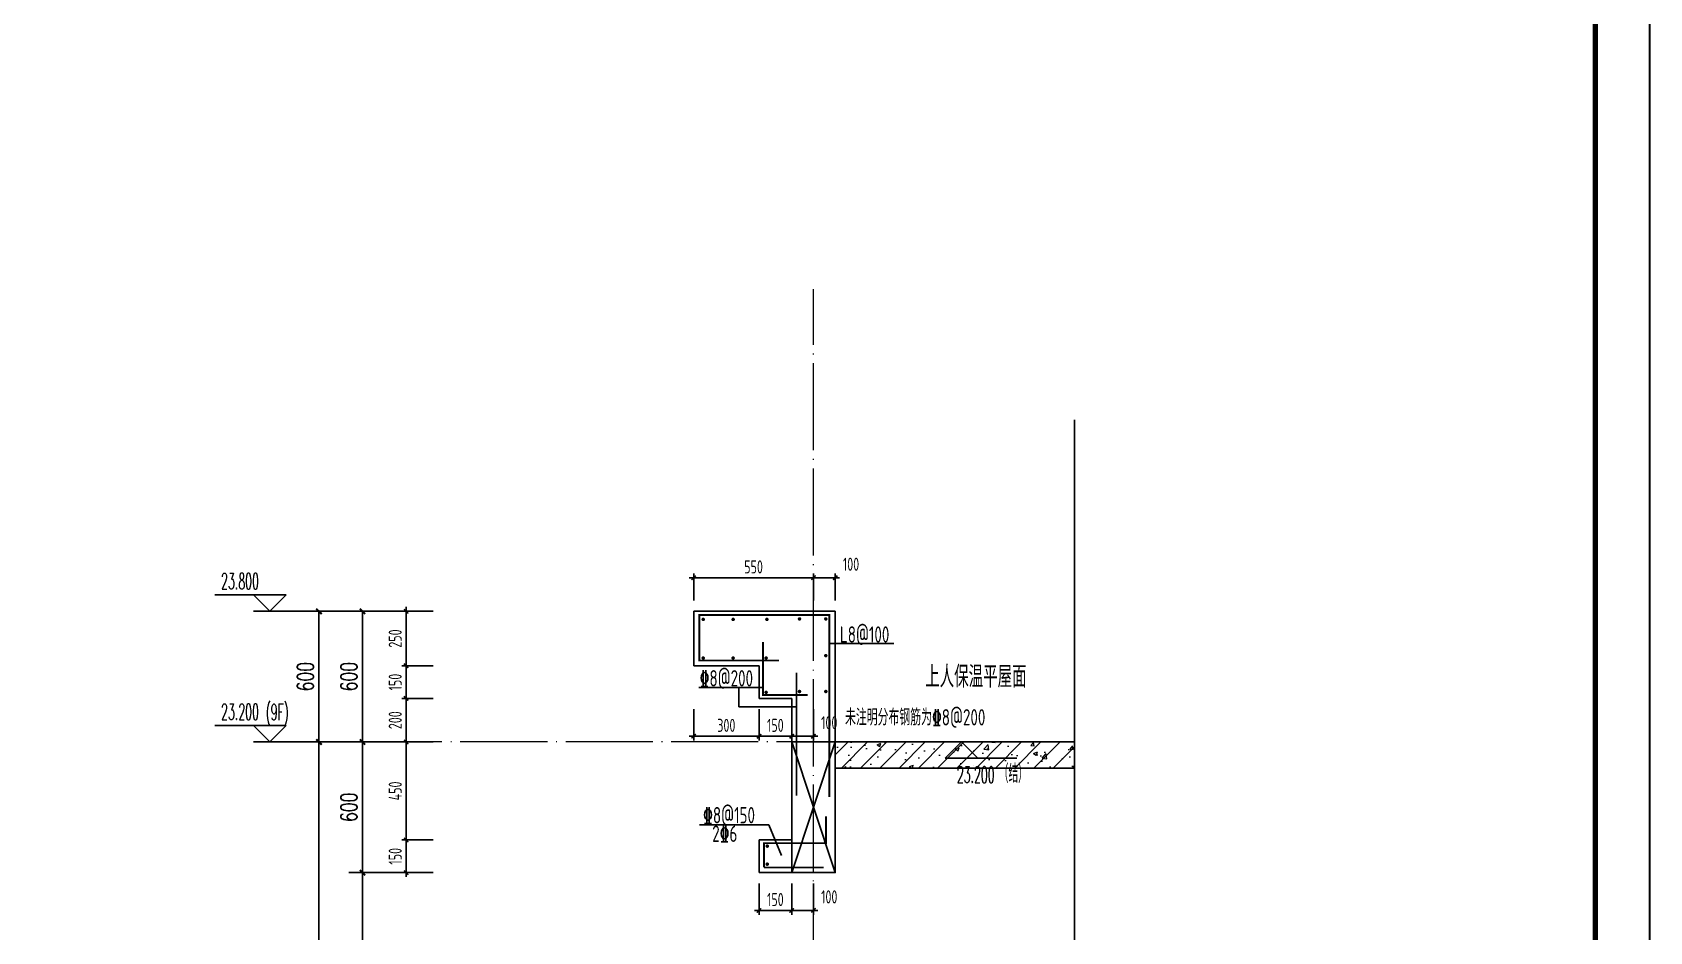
# Model space of a CAD drawing. Extents: x -1712635 to -854203, y -534641 to -21985.
# Drawn here: x -954302 to -946877, y -150262 to -146131 of the extents above; entities that cross this region are included whole.
import ezdxf

# ---------------------------------------------------------------- set-up
doc = ezdxf.new("R2010")
doc.units = 0
doc.header["$LTSCALE"] = 1000
doc.linetypes.add('DOTE', pattern=[2.42, 2, -0.2, 0.02, -0.2])
doc.layers.get('0').update_dxf_attribs({"linetype": 'CONTINUOUS'})
doc.layers.get('Defpoints').update_dxf_attribs({"linetype": 'CONTINUOUS'})
for name, color, linetype in [('DIM', 2, 'CONTINUOUS'), ('DIM_ELEV', 3, 'CONTINUOUS'), ('DIM_SYMB', 3, 'CONTINUOUS'), ('PUB_DIM', 3, 'CONTINUOUS'), ('PUB_TEXT', 2, 'CONTINUOUS'), ('REIN', 6, 'CONTINUOUS'), ('S-大样-砼线', 7, 'CONTINUOUS'), ('S-引出线', 40, 'CONTINUOUS'), ('TEXT', 2, 'CONTINUOUS'), ('WALL', 2, 'CONTINUOUS'), ('yichutu', 7, 'CONTINUOUS')]:
    doc.layers.add(name, color=color, linetype=linetype)
for name, color, linetype, lineweight in [('DOTE', 19, 'DOTE', 9), ('PUB_HATCH', 8, 'CONTINUOUS', 9), ('图框', 9, 'CONTINUOUS', 18)]:
    doc.layers.add(name, color=color, linetype=linetype, lineweight=lineweight)
doc.styles.add('_TCH_DIM', font='SIMPLEX.shx', dxfattribs={"width": 0.7, "bigfont": 'GBCBIG.shx'})
doc.styles.add('_TCH_DIM_T3', font='SIMPLEX', dxfattribs={"width": 0.705882, "bigfont": 'GBCBIG'})
doc.styles.add('TSSD_DIMENSION', font='Tssdeng.shx', dxfattribs={"width": 0.7, "bigfont": 'tssdchn.shx'})
doc.styles.add('TSSD_REIN', font='tssdeng.shx', dxfattribs={"width": 0.7, "height": 300, "bigfont": 'tssdchn.shx'})
doc.dimstyles.new('_TCH_ARCH&&25', dxfattribs={"dimtxt": 74.375, "dimasz": 25, "dimexe": 62.5, "dimexo": 75, "dimgap": 25, "dimtad": 1, "dimdec": 0, "dimzin": 0, "dimdsep": 46, "dimtxsty": '_TCH_DIM_T3', "dimblk": 'ARCHTICK', "dimcen": 0.09, "dimclrt": 7, "dimazin": 0, "dimtfac": 1, "dimtdec": 0, "dimtix": 1, "dimtmove": 2, "dimatfit": 3, "dimldrblk": 'ARCHTICK', "dimfxl": 0, "dimtolj": 1, "dimtzin": 0, "dimarcsym": 0})
doc.dimstyles.new('TSSD_20_20', dxfattribs={"dimtxt": 60, "dimasz": 20, "dimexe": 20, "dimexo": 50, "dimgap": 20, "dimtad": 1, "dimdec": 0, "dimzin": 0, "dimdsep": 46, "dimtxsty": 'TSSD_DIMENSION', "dimblk": 'ARCHTICK', "dimblk1": 'ARCHTICK', "dimblk2": 'ARCHTICK', "dimcen": 0, "dimdle": 20, "dimclrt": 7, "dimadec": 0, "dimazin": 0, "dimtfac": 1, "dimtdec": 0, "dimtix": 1, "dimtmove": 2, "dimatfit": 3, "dimfxl": 0, "dimtolj": 1, "dimtzin": 0, "dimarcsym": 0})

# ---------------------------------------------------------------- blocks, each defined once
blk = doc.blocks.new('GFDDDDRG')
at = {"layer": '图框'}
blk.add_lwpolyline([(923310, -107437), (923310, -159999), (893610, -159999), (893610, -107437)], close=True, dxfattribs=at)
blk.add_lwpolyline([(923310, -107437), (923310, -159999), (893610, -159999), (893610, -107437)], close=True, dxfattribs=at)
at = {"layer": '图框', "const_width": 50}
blk.add_lwpolyline([(894110, -159499), (922810, -159499), (922810, -108687), (894110, -108687)], close=True, dxfattribs=at)
blk = doc.blocks.new('yct-1051-594-26275-14850-25-1002.0')
at = {"layer": 'yichutu', "color": 7}
blk.add_lwpolyline([(0, 0), (0, 14850), (26275, 14850), (26275, 0)], close=True, dxfattribs=at)
blk = doc.blocks.new('_ArchTick')
at = {"color": 0, "const_width": 0.35}
blk.add_lwpolyline([(-0.5, -0.5), (0.5, 0.5)], dxfattribs=at)
blk = doc.blocks.new('*D3317')
at = {"layer": 'Defpoints', "color": 0}
for p in [(-950965.4, -149990.5), (-950815.4, -149990.5), (-950815.4, -150164.2)]:
    blk.add_point(p, dxfattribs=at)
at = {"layer": 'DIM', "color": 0, "lineweight": -2}
for p, q in [((-950965.4, -150040.5), (-950965.4, -150184.2)), ((-950815.4, -150040.5), (-950815.4, -150184.2)), ((-950985.4, -150164.2), (-950795.4, -150164.2))]:
    blk.add_line(p, q, dxfattribs=at)
at = {"layer": 'DIM', "color": 0, "lineweight": -2, "xscale": 20, "yscale": 20, "zscale": 20, "rotation": 180}
blk.add_blockref('_ArchTick', (-950965.4, -150164.2), dxfattribs=at)
at = {"layer": 'DIM', "color": 0, "lineweight": -2, "xscale": 20, "yscale": 20, "zscale": 20}
blk.add_blockref('_ArchTick', (-950815.4, -150164.2), dxfattribs=at)
at = {"layer": 'DIM', "color": 7, "insert": (-950890.4, -150114.2), "char_height": 60, "attachment_point": 5, "style": 'TSSD_DIMENSION'}
blk.add_mtext('\\A1;150', dxfattribs=at)
blk = doc.blocks.new('*D3318')
at = {"layer": 'Defpoints', "color": 0}
for p in [(-950815.4, -149990.5), (-950715.4, -149990.5), (-950715.4, -150164.2)]:
    blk.add_point(p, dxfattribs=at)
at = {"layer": 'DIM', "color": 0, "lineweight": -2}
for p, q in [((-950815.4, -150040.5), (-950815.4, -150184.2)), ((-950715.4, -150040.5), (-950715.4, -150184.2)), ((-950835.4, -150164.2), (-950695.4, -150164.2))]:
    blk.add_line(p, q, dxfattribs=at)
at = {"layer": 'DIM', "color": 0, "lineweight": -2, "xscale": 20, "yscale": 20, "zscale": 20, "rotation": 180}
blk.add_blockref('_ArchTick', (-950815.4, -150164.2), dxfattribs=at)
at = {"layer": 'DIM', "color": 0, "lineweight": -2, "xscale": 20, "yscale": 20, "zscale": 20}
blk.add_blockref('_ArchTick', (-950715.4, -150164.2), dxfattribs=at)
at = {"layer": 'DIM', "color": 7, "insert": (-950643, -150102), "char_height": 60, "attachment_point": 5, "style": 'TSSD_DIMENSION'}
blk.add_mtext('\\A1;100', dxfattribs=at)
blk = doc.blocks.new('*D3319')
at = {"layer": 'Defpoints', "color": 0}
for p in [(-951265.4, -149190.5), (-950965.4, -149190.5), (-950965.4, -149364.2)]:
    blk.add_point(p, dxfattribs=at)
at = {"layer": 'DIM', "color": 0, "lineweight": -2}
for p, q in [((-951265.4, -149240.5), (-951265.4, -149384.2)), ((-950965.4, -149240.5), (-950965.4, -149384.2)), ((-951285.4, -149364.2), (-950945.4, -149364.2))]:
    blk.add_line(p, q, dxfattribs=at)
at = {"layer": 'DIM', "color": 0, "lineweight": -2, "xscale": 20, "yscale": 20, "zscale": 20, "rotation": 180}
blk.add_blockref('_ArchTick', (-951265.4, -149364.2), dxfattribs=at)
at = {"layer": 'DIM', "color": 0, "lineweight": -2, "xscale": 20, "yscale": 20, "zscale": 20}
blk.add_blockref('_ArchTick', (-950965.4, -149364.2), dxfattribs=at)
at = {"layer": 'DIM', "color": 7, "insert": (-951115.4, -149314.2), "char_height": 60, "attachment_point": 5, "style": 'TSSD_DIMENSION'}
blk.add_mtext('\\A1;300', dxfattribs=at)
blk = doc.blocks.new('*D3320')
at = {"layer": 'Defpoints', "color": 0}
for p in [(-950965.4, -149190.5), (-950815.4, -149190.5), (-950815.4, -149364.2)]:
    blk.add_point(p, dxfattribs=at)
at = {"layer": 'DIM', "color": 0, "lineweight": -2}
for p, q in [((-950965.4, -149240.5), (-950965.4, -149384.2)), ((-950815.4, -149240.5), (-950815.4, -149384.2)), ((-950985.4, -149364.2), (-950795.4, -149364.2))]:
    blk.add_line(p, q, dxfattribs=at)
at = {"layer": 'DIM', "color": 0, "lineweight": -2, "xscale": 20, "yscale": 20, "zscale": 20, "rotation": 180}
blk.add_blockref('_ArchTick', (-950965.4, -149364.2), dxfattribs=at)
at = {"layer": 'DIM', "color": 0, "lineweight": -2, "xscale": 20, "yscale": 20, "zscale": 20}
blk.add_blockref('_ArchTick', (-950815.4, -149364.2), dxfattribs=at)
at = {"layer": 'DIM', "color": 7, "insert": (-950890.4, -149314.2), "char_height": 60, "attachment_point": 5, "style": 'TSSD_DIMENSION'}
blk.add_mtext('\\A1;150', dxfattribs=at)
blk = doc.blocks.new('*D3321')
at = {"layer": 'Defpoints', "color": 0}
for p in [(-950815.4, -149190.5), (-950715.4, -149190.5), (-950715.4, -149364.2)]:
    blk.add_point(p, dxfattribs=at)
at = {"layer": 'DIM', "color": 0, "lineweight": -2}
for p, q in [((-950815.4, -149240.5), (-950815.4, -149384.2)), ((-950715.4, -149240.5), (-950715.4, -149384.2)), ((-950835.4, -149364.2), (-950695.4, -149364.2))]:
    blk.add_line(p, q, dxfattribs=at)
at = {"layer": 'DIM', "color": 0, "lineweight": -2, "xscale": 20, "yscale": 20, "zscale": 20, "rotation": 180}
blk.add_blockref('_ArchTick', (-950815.4, -149364.2), dxfattribs=at)
at = {"layer": 'DIM', "color": 0, "lineweight": -2, "xscale": 20, "yscale": 20, "zscale": 20}
blk.add_blockref('_ArchTick', (-950715.4, -149364.2), dxfattribs=at)
at = {"layer": 'DIM', "color": 7, "insert": (-950643, -149302), "char_height": 60, "attachment_point": 5, "style": 'TSSD_DIMENSION'}
blk.add_mtext('\\A1;100', dxfattribs=at)
blk = doc.blocks.new('*D3322')
at = {"layer": 'Defpoints', "color": 0}
for p in [(-950715.4, -148636.4), (-951265.4, -148790.5), (-950715.4, -148790.5)]:
    blk.add_point(p, dxfattribs=at)
at = {"layer": 'DIM', "color": 0, "lineweight": -2}
for p, q in [((-951285.4, -148636.4), (-950695.4, -148636.4)), ((-951265.4, -148740.5), (-951265.4, -148616.4)), ((-950715.4, -148740.5), (-950715.4, -148616.4))]:
    blk.add_line(p, q, dxfattribs=at)
at = {"layer": 'DIM', "color": 0, "lineweight": -2, "xscale": 20, "yscale": 20, "zscale": 20, "rotation": 180}
blk.add_blockref('_ArchTick', (-951265.4, -148636.4), dxfattribs=at)
at = {"layer": 'DIM', "color": 0, "lineweight": -2, "xscale": 20, "yscale": 20, "zscale": 20}
blk.add_blockref('_ArchTick', (-950715.4, -148636.4), dxfattribs=at)
at = {"layer": 'DIM', "color": 7, "insert": (-950990.4, -148586.4), "char_height": 60, "attachment_point": 5, "style": 'TSSD_DIMENSION'}
blk.add_mtext('\\A1;550', dxfattribs=at)
blk = doc.blocks.new('*D3323')
at = {"layer": 'Defpoints', "color": 0}
for p in [(-950615.4, -148636.4), (-950715.4, -148790.5), (-950615.4, -148790.5)]:
    blk.add_point(p, dxfattribs=at)
at = {"layer": 'DIM', "color": 0, "lineweight": -2}
for p, q in [((-950735.4, -148636.4), (-950595.4, -148636.4)), ((-950715.4, -148740.5), (-950715.4, -148616.4)), ((-950615.4, -148740.5), (-950615.4, -148616.4))]:
    blk.add_line(p, q, dxfattribs=at)
at = {"layer": 'DIM', "color": 0, "lineweight": -2, "xscale": 20, "yscale": 20, "zscale": 20, "rotation": 180}
blk.add_blockref('_ArchTick', (-950715.4, -148636.4), dxfattribs=at)
at = {"layer": 'DIM', "color": 0, "lineweight": -2, "xscale": 20, "yscale": 20, "zscale": 20}
blk.add_blockref('_ArchTick', (-950615.4, -148636.4), dxfattribs=at)
at = {"layer": 'DIM', "color": 7, "insert": (-950543, -148574.2), "char_height": 60, "attachment_point": 5, "style": 'TSSD_DIMENSION'}
blk.add_mtext('\\A1;100', dxfattribs=at)
blk = doc.blocks.new('*D3324')
at = {"layer": 'Defpoints', "color": 0}
for p in [(-952585.6, -148790.5), (-952411, -148790.5), (-952411, -149040.5)]:
    blk.add_point(p, dxfattribs=at)
at = {"layer": 'DIM', "color": 0, "lineweight": -2}
for p, q in [((-952461, -148790.5), (-952605.6, -148790.5)), ((-952585.6, -149060.5), (-952585.6, -148770.5)), ((-952461, -149040.5), (-952605.6, -149040.5))]:
    blk.add_line(p, q, dxfattribs=at)
at = {"layer": 'DIM', "color": 0, "lineweight": -2, "xscale": 20, "yscale": 20, "zscale": 20}
for p, rotation in [((-952585.6, -148790.5), 90), ((-952585.6, -149040.5), 270)]:
    blk.add_blockref('_ArchTick', p, dxfattribs=dict(at, rotation=rotation))
at = {"layer": 'DIM', "color": 7, "insert": (-952635.6, -148915.5), "char_height": 60, "attachment_point": 5, "rotation": 90, "style": 'TSSD_DIMENSION'}
blk.add_mtext('\\A1;250', dxfattribs=at)
blk = doc.blocks.new('*D3325')
at = {"layer": 'Defpoints', "color": 0}
for p in [(-952585.6, -149040.5), (-952411, -149040.5), (-952411, -149190.5)]:
    blk.add_point(p, dxfattribs=at)
at = {"layer": 'DIM', "color": 0, "lineweight": -2}
for p, q in [((-952461, -149040.5), (-952605.6, -149040.5)), ((-952585.6, -149210.5), (-952585.6, -149020.5)), ((-952461, -149190.5), (-952605.6, -149190.5))]:
    blk.add_line(p, q, dxfattribs=at)
at = {"layer": 'DIM', "color": 0, "lineweight": -2, "xscale": 20, "yscale": 20, "zscale": 20}
for p, rotation in [((-952585.6, -149040.5), 90), ((-952585.6, -149190.5), 270)]:
    blk.add_blockref('_ArchTick', p, dxfattribs=dict(at, rotation=rotation))
at = {"layer": 'DIM', "color": 7, "insert": (-952635.6, -149115.5), "char_height": 60, "attachment_point": 5, "rotation": 90, "style": 'TSSD_DIMENSION'}
blk.add_mtext('\\A1;150', dxfattribs=at)
blk = doc.blocks.new('*D3326')
at = {"layer": 'Defpoints', "color": 0}
for p in [(-952585.6, -149190.5), (-952411, -149190.5), (-952411, -149390.5)]:
    blk.add_point(p, dxfattribs=at)
at = {"layer": 'DIM', "color": 0, "lineweight": -2}
for p, q in [((-952461, -149190.5), (-952605.6, -149190.5)), ((-952585.6, -149410.5), (-952585.6, -149170.5)), ((-952461, -149390.5), (-952605.6, -149390.5))]:
    blk.add_line(p, q, dxfattribs=at)
at = {"layer": 'DIM', "color": 0, "lineweight": -2, "xscale": 20, "yscale": 20, "zscale": 20}
for p, rotation in [((-952585.6, -149190.5), 90), ((-952585.6, -149390.5), 270)]:
    blk.add_blockref('_ArchTick', p, dxfattribs=dict(at, rotation=rotation))
at = {"layer": 'DIM', "color": 7, "insert": (-952635.6, -149290.5), "char_height": 60, "attachment_point": 5, "rotation": 90, "style": 'TSSD_DIMENSION'}
blk.add_mtext('\\A1;200', dxfattribs=at)
blk = doc.blocks.new('*D3327')
at = {"layer": 'Defpoints', "color": 0}
for p in [(-952585.6, -149390.5), (-952411, -149390.5), (-952411, -149840.5)]:
    blk.add_point(p, dxfattribs=at)
at = {"layer": 'DIM', "color": 0, "lineweight": -2}
for p, q in [((-952461, -149390.5), (-952605.6, -149390.5)), ((-952585.6, -149860.5), (-952585.6, -149370.5)), ((-952461, -149840.5), (-952605.6, -149840.5))]:
    blk.add_line(p, q, dxfattribs=at)
at = {"layer": 'DIM', "color": 0, "lineweight": -2, "xscale": 20, "yscale": 20, "zscale": 20}
for p, rotation in [((-952585.6, -149390.5), 90), ((-952585.6, -149840.5), 270)]:
    blk.add_blockref('_ArchTick', p, dxfattribs=dict(at, rotation=rotation))
at = {"layer": 'DIM', "color": 7, "insert": (-952635.6, -149615.5), "char_height": 60, "attachment_point": 5, "rotation": 90, "style": 'TSSD_DIMENSION'}
blk.add_mtext('\\A1;450', dxfattribs=at)
blk = doc.blocks.new('*D3328')
at = {"layer": 'Defpoints', "color": 0}
for p in [(-952585.6, -149840.5), (-952411, -149840.5), (-952411, -149990.5)]:
    blk.add_point(p, dxfattribs=at)
at = {"layer": 'DIM', "color": 0, "lineweight": -2}
for p, q in [((-952585.6, -150010.5), (-952585.6, -149820.5)), ((-952461, -149840.5), (-952605.6, -149840.5)), ((-952461, -149990.5), (-952605.6, -149990.5))]:
    blk.add_line(p, q, dxfattribs=at)
at = {"layer": 'DIM', "color": 0, "lineweight": -2, "xscale": 20, "yscale": 20, "zscale": 20}
for p, rotation in [((-952585.6, -149840.5), 90), ((-952585.6, -149990.5), 270)]:
    blk.add_blockref('_ArchTick', p, dxfattribs=dict(at, rotation=rotation))
at = {"layer": 'DIM', "color": 7, "insert": (-952635.6, -149915.5), "char_height": 60, "attachment_point": 5, "rotation": 90, "style": 'TSSD_DIMENSION'}
blk.add_mtext('\\A1;150', dxfattribs=at)
blk = doc.blocks.new('*D3340')
at = {"layer": 'Defpoints', "color": 0}
for p in [(-952785.6, -149990.5), (-952485.6, -149990.5), (-952485.6, -151390.5)]:
    blk.add_point(p, dxfattribs=at)
at = {"layer": 'PUB_DIM', "color": 0, "lineweight": -2}
for p, q in [((-952560.6, -149990.5), (-952848.1, -149990.5)), ((-952785.6, -151390.5), (-952785.6, -149990.5)), ((-952560.6, -151390.5), (-952848.1, -151390.5))]:
    blk.add_line(p, q, dxfattribs=at)
at = {"layer": 'PUB_DIM', "color": 0, "lineweight": -2, "xscale": 25, "yscale": 25, "zscale": 25}
for p, rotation in [((-952785.6, -149990.5), 90), ((-952785.6, -151390.5), 270)]:
    blk.add_blockref('_ArchTick', p, dxfattribs=dict(at, rotation=rotation))
at = {"layer": 'PUB_DIM', "color": 7, "insert": (-952847.8, -150690.5), "char_height": 74.38, "attachment_point": 5, "rotation": 90, "style": '_TCH_DIM_T3'}
blk.add_mtext('\\A1;1400', dxfattribs=at)
blk = doc.blocks.new('*D3341')
at = {"layer": 'Defpoints', "color": 0}
for p in [(-952785.6, -149390.5), (-952485.6, -149390.5), (-952485.6, -149990.5)]:
    blk.add_point(p, dxfattribs=at)
at = {"layer": 'PUB_DIM', "color": 0, "lineweight": -2}
for p, q in [((-952560.6, -149390.5), (-952848.1, -149390.5)), ((-952785.6, -149990.5), (-952785.6, -149390.5)), ((-952560.6, -149990.5), (-952848.1, -149990.5))]:
    blk.add_line(p, q, dxfattribs=at)
at = {"layer": 'PUB_DIM', "color": 0, "lineweight": -2, "xscale": 25, "yscale": 25, "zscale": 25}
for p, rotation in [((-952785.6, -149390.5), 90), ((-952785.6, -149990.5), 270)]:
    blk.add_blockref('_ArchTick', p, dxfattribs=dict(at, rotation=rotation))
at = {"layer": 'PUB_DIM', "color": 7, "insert": (-952847.8, -149690.5), "char_height": 74.38, "attachment_point": 5, "rotation": 90, "style": '_TCH_DIM_T3'}
blk.add_mtext('\\A1;600', dxfattribs=at)
blk = doc.blocks.new('*D3342')
at = {"layer": 'Defpoints', "color": 0}
for p in [(-952785.6, -148790.5), (-952485.6, -148790.5), (-952485.6, -149390.5)]:
    blk.add_point(p, dxfattribs=at)
at = {"layer": 'PUB_DIM', "color": 0, "lineweight": -2}
for p, q in [((-952560.6, -148790.5), (-952848.1, -148790.5)), ((-952785.6, -149390.5), (-952785.6, -148790.5)), ((-952560.6, -149390.5), (-952848.1, -149390.5))]:
    blk.add_line(p, q, dxfattribs=at)
at = {"layer": 'PUB_DIM', "color": 0, "lineweight": -2, "xscale": 25, "yscale": 25, "zscale": 25}
for p, rotation in [((-952785.6, -148790.5), 90), ((-952785.6, -149390.5), 270)]:
    blk.add_blockref('_ArchTick', p, dxfattribs=dict(at, rotation=rotation))
at = {"layer": 'PUB_DIM', "color": 7, "insert": (-952847.8, -149090.5), "char_height": 74.38, "attachment_point": 5, "rotation": 90, "style": '_TCH_DIM_T3'}
blk.add_mtext('\\A1;600', dxfattribs=at)
blk = doc.blocks.new('*D3346')
at = {"layer": 'Defpoints', "color": 0}
for p in [(-952985.6, -149390.5), (-952485.6, -149390.5), (-952485.6, -152290.5)]:
    blk.add_point(p, dxfattribs=at)
at = {"layer": 'PUB_DIM', "color": 0, "lineweight": -2}
for p, q in [((-952560.6, -149390.5), (-953048.1, -149390.5)), ((-952985.6, -152290.5), (-952985.6, -149390.5)), ((-952560.6, -152290.5), (-953048.1, -152290.5))]:
    blk.add_line(p, q, dxfattribs=at)
at = {"layer": 'PUB_DIM', "color": 0, "lineweight": -2, "xscale": 25, "yscale": 25, "zscale": 25}
for p, rotation in [((-952985.6, -149390.5), 90), ((-952985.6, -152290.5), 270)]:
    blk.add_blockref('_ArchTick', p, dxfattribs=dict(at, rotation=rotation))
at = {"layer": 'PUB_DIM', "color": 7, "insert": (-953047.8, -150840.5), "char_height": 74.38, "attachment_point": 5, "rotation": 90, "style": '_TCH_DIM_T3'}
blk.add_mtext('\\A1;2900', dxfattribs=at)
blk = doc.blocks.new('*D3347')
at = {"layer": 'Defpoints', "color": 0}
for p in [(-952985.6, -148790.5), (-952485.6, -148790.5), (-952485.6, -149390.5)]:
    blk.add_point(p, dxfattribs=at)
at = {"layer": 'PUB_DIM', "color": 0, "lineweight": -2}
for p, q in [((-952560.6, -148790.5), (-953048.1, -148790.5)), ((-952985.6, -149390.5), (-952985.6, -148790.5)), ((-952560.6, -149390.5), (-953048.1, -149390.5))]:
    blk.add_line(p, q, dxfattribs=at)
at = {"layer": 'PUB_DIM', "color": 0, "lineweight": -2, "xscale": 25, "yscale": 25, "zscale": 25}
for p, rotation in [((-952985.6, -148790.5), 90), ((-952985.6, -149390.5), 270)]:
    blk.add_blockref('_ArchTick', p, dxfattribs=dict(at, rotation=rotation))
at = {"layer": 'PUB_DIM', "color": 7, "insert": (-953047.8, -149090.5), "char_height": 74.38, "attachment_point": 5, "rotation": 90, "style": '_TCH_DIM_T3'}
blk.add_mtext('\\A1;600', dxfattribs=at)
blk = doc.blocks.new('A$C724E2FC0')
at = {"layer": 'REIN', "const_width": 9}
for points in [[(370, 974.1), (4.5, 974.1), (4.5, 1182.5), (602.2, 1182.5), (602.2, 347.5)], [(451.1, 353.1), (451.1, 917.8)], [(302.5, 23.5), (302.5, 135.2), (586.4, 135.2), (586.4, 258.2)]]:
    blk.add_lwpolyline(points, dxfattribs=at)
at = {"layer": 'REIN', "const_width": 8}
for points in [[(18.8, 1162.9, 1), (26.8, 1162.9, 1)], [(156.2, 1162.9, 1), (164.2, 1162.9, 1)], [(311.1, 1162.9, 1), (319.1, 1162.9, 1)], [(460.9, 1165.1, 1), (468.9, 1165.1, 1)], [(581.6, 1165.1, 1), (589.6, 1165.1, 1)], [(18.8, 985.4, 1), (26.8, 985.4, 1)], [(156.2, 985.4, 1), (164.2, 985.4, 1)], [(307.7, 985.4, 1), (315.7, 985.4, 1)], [(581.6, 996.6, 1), (589.6, 996.6, 1)], [(307.7, 827.9, 1), (315.7, 827.9, 1)], [(460.9, 831.7, 1), (468.9, 831.7, 1)], [(581.6, 831.7, 1), (589.6, 831.7, 1)], [(312.7, 121.6, 1), (320.7, 121.6, 1)], [(312.7, 38.7, 1), (320.7, 38.7, 1)]]:
    blk.add_lwpolyline(points, format="xyb", close=True, dxfattribs=at)
at = {"layer": 'REIN'}
for points in [[(297.1, 1058.5, 9, 9, 0), (297.1, 815.8, 9, 9, 0), (501.6, 815.8, 9, 9, 0)], [(302.5, 23.5, 9, 9, 0), (575, 23.5, 9, 9, 0)]]:
    blk.add_lwpolyline(points, format="xyseb", dxfattribs=at)
at = {"layer": 'S-大样-砼线'}
for p, q in [((429, 600), (629, 0)), ((629, 600), (429, 0))]:
    blk.add_line(p, q, dxfattribs=at)
blk.add_lwpolyline([(629, 600), (429, 600), (429, 0), (629, 0)], close=True, dxfattribs=at)
at = {"layer": 'S-引出线'}
for p, q in [((598.2, 1052), (898.4, 1052)), ((3.2, 850.8), (297.1, 850.8)), ((186.9, 761.6), (186.9, 850.8)), ((451.1, 761.6), (186.9, 761.6))]:
    blk.add_line(p, q, dxfattribs=at)
blk.add_lwpolyline([(381.7, 78), (323.7, 219.5), (5.3, 219.5)], dxfattribs=at)
at = {"layer": 'TEXT', "style": 'TSSD_REIN', "width": 0.7}
for s, p in [('L8@100', (650.3, 1056.1)), ('%%1328@200', (6.4, 854.9)), ('未注明分布钢筋为%%1328@200', (674, 675.8)), ('%%1328@150', (22.3, 226.3)), ('2%%1326', (64.1, 141.1))]:
    blk.add_text(s, height=75, rotation=0, dxfattribs=at).set_placement(p)
blk = doc.blocks.new('20210902.15310896')
at = {"layer": 'DOTE', "color": 1, "linetype": 'DOTE', "ltscale": 0.2}
for p, q in [((85724.2, -133245.9), (85724.2, -115565.9)), ((86922.7, -117645.9), (83954, -117645.9))]:
    blk.add_line(p, q, dxfattribs=at)

msp = doc.modelspace()

# ---------------------------------------------------------------- hatches: boundary and pattern name
at = {"layer": 'PUB_HATCH'}
h = msp.add_hatch(dxfattribs=at)
h.set_pattern_fill('钢筋混凝土', color=256, scale=25, style=0)
h.set_pattern_definition([(45, (-1569657.01, 4552.52), (-44.194174, 44.194174), []), (50, (-1569657.01, 4552.52), (179.315046, -15.688034), [18.75, -206.25]), (355, (-1569657.01, 4552.52), (-34.687833, 188.048033), [15, -165]), (100.4514, (-1569642.07, 4551.21), (144.627345, 172.359886), [15.93505, -175.28553]), (46.1842, (-1569657, 4602.52), (266.81026, -41.37975), [28.125, -309.375]), (96.6356, (-1569634.78, 4599.07), (233.66568, 243.52947), [23.90257, -262.92825]), (351.1842, (-1569657, 4602.52), (233.66549, 243.52965), [22.5, -247.5]), (21, (-1569632.01, 4590.02), (149.226763, -100.654723), [18.75, -206.25]), (326, (-1569632.01, 4590.02), (60.828833, 181.28751), [15, -165]), (71.4514, (-1569619.58, 4581.63), (210.055657, 80.632624), [15.93505, -175.28553]), (37.5, (-1569657.01, 4552.52), (3.039964, 83.2234635), [0, -163, 0, -167.5, 0, -165.625]), (7.5, (-1569657.01, 4552.52), (65.767384, 98.602928), [0, -95.5, 0, -159.25, 0, -63.125]), (327.5, (-1569712.76, 4552.52), (133.455609, -5.638718), [0, -62.5, 0, -195, 0, -258.75]), (317.5, (-1569737.76, 4552.52), (145.796542, 25.026246), [0, -81.25, 0, -129.5, 0, -183.75])])
h.paths.add_polyline_path([(-950615.38, -149390.52), (-950615.38, -149510.52), (-949516.85, -149510.52), (-949516.85, -149390.52)])

# ---------------------------------------------------------------- linework, layer by layer
at = {"layer": 'DIM_ELEV'}
for p, q in [((-953135.57, -148715.52), (-953463.57, -148715.52)), ((-953210.57, -148790.52), (-953285.57, -148715.52)), ((-953210.57, -148790.52), (-953135.57, -148715.52)), ((-952785.57, -148790.52), (-953285.57, -148790.52)), ((-953135.57, -149315.52), (-953463.57, -149315.52)), ((-953210.57, -149390.52), (-953285.57, -149315.52)), ((-953210.57, -149390.52), (-953135.57, -149315.52)), ((-952785.57, -149390.52), (-953285.57, -149390.52))]:
    msp.add_line(p, q, dxfattribs=at)
at = {"layer": 'DIM_ELEV', "color": 3}
for p, q in [((-950035.39, -149390.52), (-950110.39, -149465.52)), ((-950035.39, -149390.52), (-949960.39, -149465.52)), ((-950110.39, -149465.52), (-949782.39, -149465.52))]:
    msp.add_line(p, q, dxfattribs=at)
at = {"layer": 'DIM_SYMB'}
msp.add_lwpolyline([(-949516.85, -147910.52), (-949516.85, -156572.39), (-949464.35, -156591.5), (-949569.35, -156610.01), (-949516.85, -156628.64), (-949516.85, -165290.52)], dxfattribs=at)
at = {"layer": 'WALL'}
for p, q in [((-950615.38, -148790.53), (-951265.38, -148790.51)), ((-951265.38, -148790.51), (-951265.38, -149040.51)), ((-950615.38, -149390.52), (-950615.38, -148790.53)), ((-951265.38, -149040.51), (-950965.38, -149040.52)), ((-950965.38, -149040.52), (-950965.38, -149190.52)), ((-950965.38, -149190.52), (-950815.38, -149190.52)), ((-950815.38, -149190.52), (-950815.38, -149840.52)), ((-949516.85, -149390.52), (-950615.38, -149390.52)), ((-949516.85, -149510.52), (-949516.85, -149390.52)), ((-949516.85, -149510.52), (-950615.38, -149510.52)), ((-950615.38, -149990.52), (-950615.38, -149510.52)), ((-950815.38, -149840.52), (-950965.38, -149840.52)), ((-950965.38, -149840.52), (-950965.38, -149990.52)), ((-950965.38, -149990.52), (-950615.38, -149990.52))]:
    msp.add_line(p, q, dxfattribs=at)

# ---------------------------------------------------------------- block references
at = {"xscale": 0.5, "yscale": 0.5, "zscale": 0.5}
msp.add_blockref('GFDDDDRG', (-1408531.4, -89164.01), dxfattribs=at)
at = {"layer": 'DOTE'}
msp.add_blockref('20210902.15310896', (-1036439.59, -31744.62), dxfattribs=at)
at = {"layer": 'TEXT'}
msp.add_blockref('A$C724E2FC0', (-951244.35, -149990.51), dxfattribs=at)
at = {"layer": 'yichutu', "rotation": 270}
msp.add_blockref('yct-1051-594-26275-14850-25-1002.0', (-961726.51, -142882.49), dxfattribs=at)

# ---------------------------------------------------------------- texts
at = {"layer": 'DIM_ELEV', "color": 7, "style": '_TCH_DIM'}
for s, height, width, p in [('23.200', 74.375, 0.494118, (-950056.95, -149578.04)), ('（结）', 84.397, 0.7, (-949864.45, -149578.04))]:
    msp.add_text(s, height=height, dxfattribs=dict(at, width=width)).set_placement(p)
at = {"layer": 'PUB_TEXT'}
for s, height, style, width, p in [('23.800', 74.375, '_TCH_DIM', 0.494118, (-953434.67, -148689.27)), ('上人保温平屋面', 100, 'TSSD_REIN', 0.7, (-950202.44, -149140.7)), ('23.200', 74.375, '_TCH_DIM', 0.494118, (-953434.67, -149289.27)), ('(9F)', 74.375, '_TCH_DIM', 0.494118, (-953229.27, -149290.49))]:
    msp.add_text(s, height=height, dxfattribs=dict(at, style=style, width=width)).set_placement(p)

# ---------------------------------------------------------------- dimensions: what is measured, and where the dimension line sits
at = {"layer": 'DIM'}
for p1, p2, distance, picture, middle in [((-951265.38, -148790.52), (-950715.38, -148790.52), 154.16, '*D3322', (-950990.38, -148586.35)), ((-952410.96, -149040.51), (-952410.96, -148790.52), 174.61, '*D3324', (-952635.57, -148915.51)), ((-952410.96, -149190.51), (-952410.96, -149040.51), 174.61, '*D3325', (-952635.57, -149115.51)), ((-952410.96, -149390.52), (-952410.96, -149190.51), 174.61, '*D3326', (-952635.57, -149290.51)), ((-951265.38, -149190.52), (-950965.38, -149190.52), -173.71, '*D3319', (-951115.38, -149314.23)), ((-950965.38, -149190.52), (-950815.38, -149190.52), -173.71, '*D3320', (-950890.38, -149314.23)), ((-952410.96, -149840.52), (-952410.96, -149390.52), 174.61, '*D3327', (-952635.57, -149615.52)), ((-952410.96, -149990.52), (-952410.96, -149840.52), 174.61, '*D3328', (-952635.57, -149915.52)), ((-950965.38, -149990.52), (-950815.38, -149990.52), -173.71, '*D3317', (-950890.38, -150114.23))]:
    dim = msp.add_aligned_dim(p1=p1, p2=p2, distance=distance, dimstyle='TSSD_20_20', dxfattribs=at)
    dim.commit()
    dim.dimension.update_dxf_attribs({"geometry": picture, "text_midpoint": middle})
for base, p1, p2, picture, middle in [((-950615.38, -148636.35), (-950715.38, -148790.52), (-950615.38, -148790.52), '*D3323', (-950542.96, -148574.17)), ((-950715.38, -149364.23), (-950815.38, -149190.52), (-950715.38, -149190.52), '*D3321', (-950642.96, -149302.04)), ((-950715.38, -150164.23), (-950815.38, -149990.52), (-950715.38, -149990.52), '*D3318', (-950642.96, -150102.04))]:
    dim = msp.add_linear_dim(base=base, p1=p1, p2=p2, angle=360, dimstyle='TSSD_20_20', dxfattribs=at)
    dim.commit()
    dim.dimension.update_dxf_attribs({"geometry": picture, "text_midpoint": middle, "dimtype": 161})
at = {"layer": 'PUB_DIM'}
for p1, p2, distance, picture, middle in [((-952485.57, -149390.52), (-952485.57, -148790.52), 500, '*D3347', (-953047.76, -149090.52)), ((-952485.57, -149390.52), (-952485.57, -148790.52), 300, '*D3342', (-952847.76, -149090.52)), ((-952485.57, -152290.52), (-952485.57, -149390.52), 500, '*D3346', (-953047.76, -150840.52)), ((-952485.57, -149990.52), (-952485.57, -149390.52), 300, '*D3341', (-952847.76, -149690.52)), ((-952485.57, -151390.51), (-952485.57, -149990.52), 300, '*D3340', (-952847.76, -150690.52))]:
    dim = msp.add_aligned_dim(p1=p1, p2=p2, distance=distance, dimstyle='_TCH_ARCH&&25', dxfattribs=at)
    dim.commit()
    dim.dimension.update_dxf_attribs({"geometry": picture, "text_midpoint": middle})

doc.saveas('drawing.dxf')
